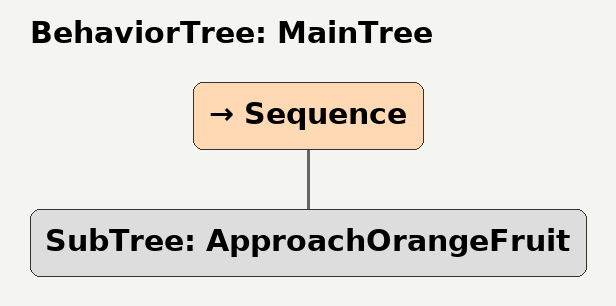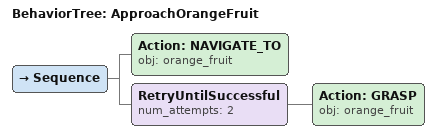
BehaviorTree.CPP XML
<root main_tree_to_execute="MainTree">
  <BehaviorTree ID="MainTree">
    <Sequence>
      <!-- Execute subtree ApproachOrangeFruit -->
      <SubTree ID="ApproachOrangeFruit" />
    </Sequence>
  </BehaviorTree>
  <!-- Subtree definition ApproachOrangeFruit -->
  <BehaviorTree ID="ApproachOrangeFruit">
    <Sequence>
      <!-- Navigate to orange_fruit -->
      <Action ID="NAVIGATE_TO" obj="orange_fruit" />
      <!-- Retry GRASP orange_fruit up to 2 attempts -->
      <RetryUntilSuccessful num_attempts="2">
        <!-- Grasp orange_fruit -->
        <Action ID="GRASP" obj="orange_fruit" />
      </RetryUntilSuccessful>
    </Sequence>
  </BehaviorTree>
</root>
